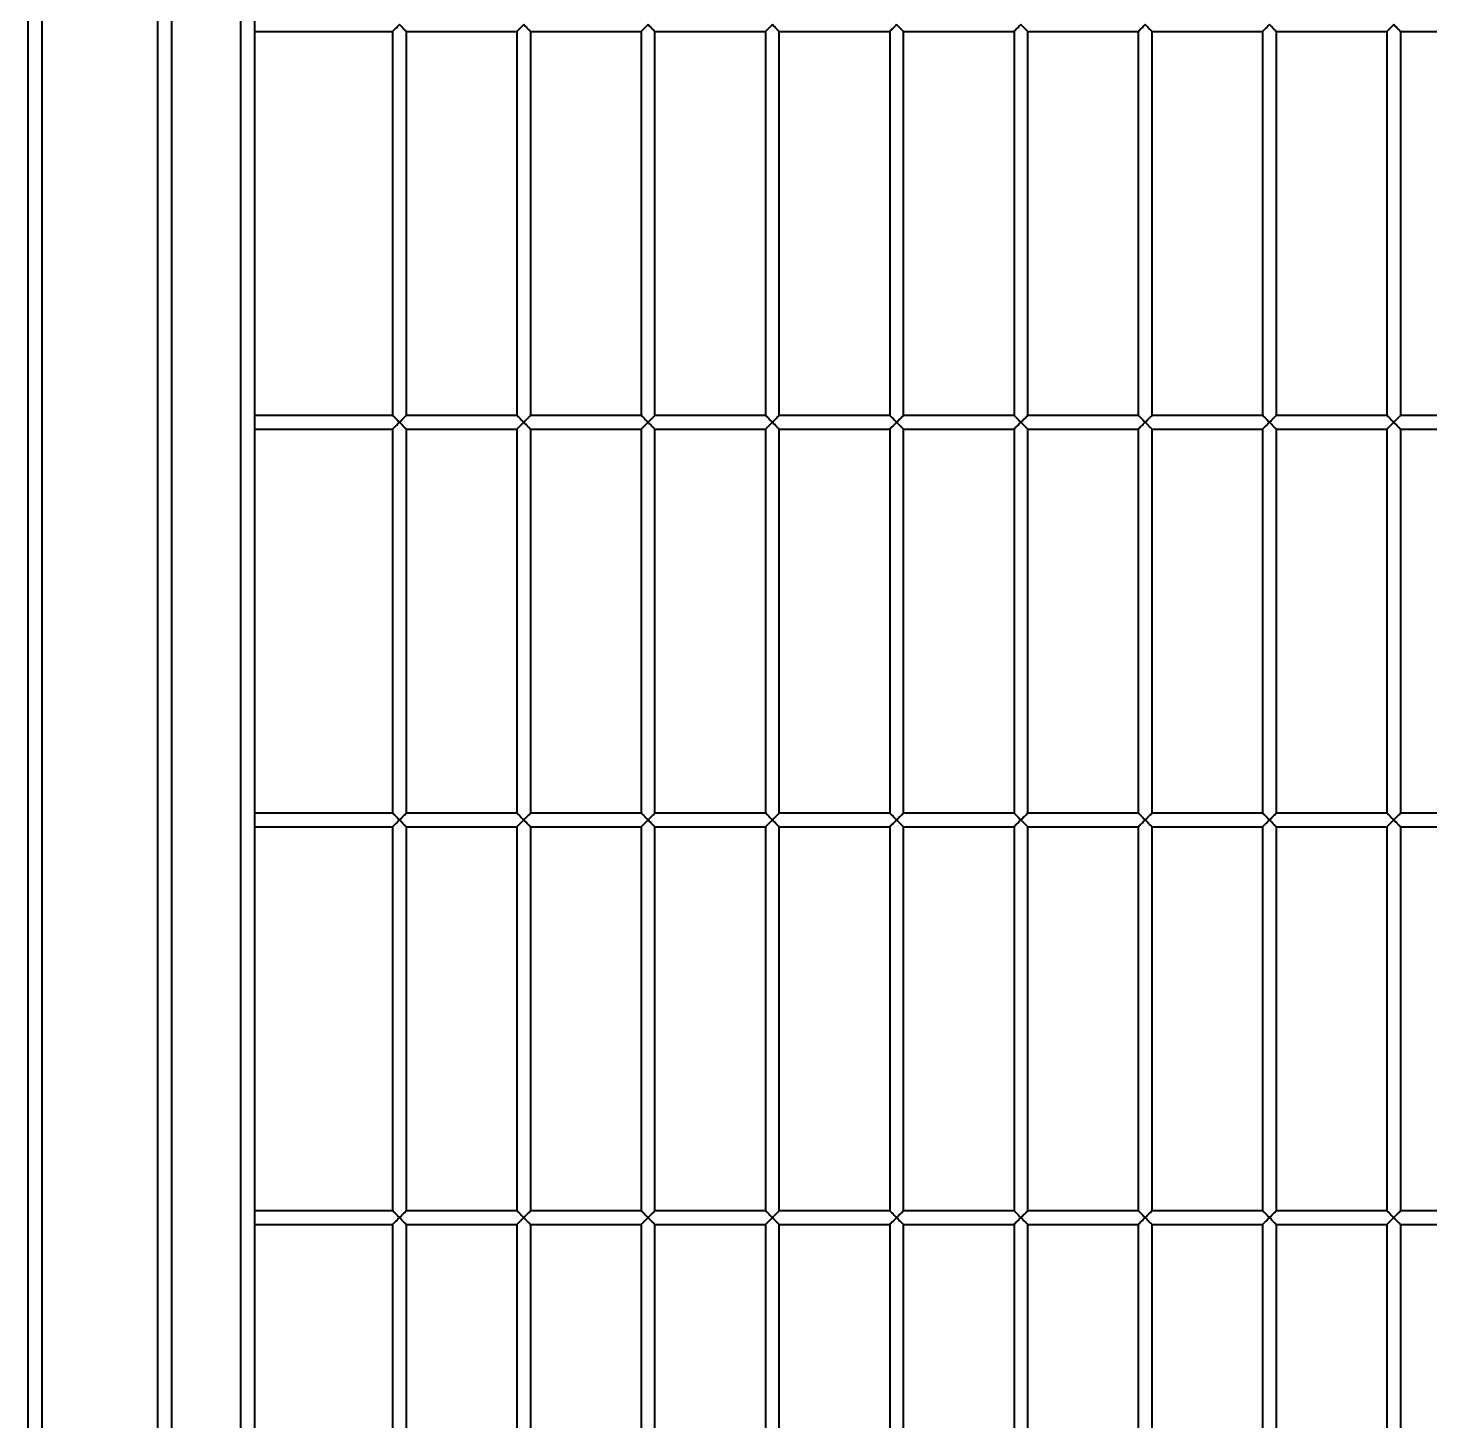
# Model space of a CAD drawing. Header units: millimetres. Extents: x 0 to 420, y 0 to 297.
# Drawn here: x 124.16 to 134.31, y 225.83 to 235.92 of the extents above; entities that cross this region are included whole.
import ezdxf

# ---------------------------------------------------------------- set-up
doc = ezdxf.new("R2010")
doc.units = ezdxf.units.MM

msp = doc.modelspace()

# ---------------------------------------------------------------- linework, layer by layer
at = {"color": 7, "linetype": 'Continuous', "lineweight": 40}
for p, q in [((124.1552, 215.8453), (124.1552, 255.8453)), ((124.2552, 255.8453), (124.2552, 215.8453)), ((125.0952, 217.8453), (125.0952, 253.8453)), ((125.1952, 253.7453), (125.1952, 217.9453)), ((125.6952, 218.4453), (125.6952, 253.2453)), ((125.7952, 253.1453), (125.7952, 218.5453)), ((125.7952, 235.8953), (126.7952, 235.8953)), ((126.7952, 235.8953), (126.7952, 233.1153)), ((126.8952, 233.1153), (126.8952, 235.8953)), ((126.8952, 235.8953), (127.6952, 235.8953)), ((127.6952, 235.8953), (127.6952, 233.1153)), ((127.7952, 233.1153), (127.7952, 235.8953)), ((127.7952, 235.8953), (128.5952, 235.8953)), ((128.5952, 235.8953), (128.5952, 233.1153)), ((128.6952, 233.1153), (128.6952, 235.8953)), ((128.6952, 235.8953), (129.4952, 235.8953)), ((129.4952, 235.8953), (129.4952, 233.1153)), ((129.5952, 233.1153), (129.5952, 235.8953)), ((129.5952, 235.8953), (130.3952, 235.8953)), ((130.3952, 235.8953), (130.3952, 233.1153)), ((130.4952, 233.1153), (130.4952, 235.8953)), ((130.4952, 235.8953), (131.2952, 235.8953)), ((131.2952, 235.8953), (131.2952, 233.1153)), ((131.3952, 233.1153), (131.3952, 235.8953)), ((131.3952, 235.8953), (132.1952, 235.8953)), ((132.1952, 235.8953), (132.1952, 233.1153)), ((132.2952, 233.1153), (132.2952, 235.8953)), ((132.2952, 235.8953), (133.0952, 235.8953)), ((133.0952, 235.8953), (133.0952, 233.1153)), ((133.1952, 233.1153), (133.1952, 235.8953)), ((133.1952, 235.8953), (133.9952, 235.8953)), ((133.9952, 235.8953), (133.9952, 233.1153)), ((134.0952, 233.1153), (134.0952, 235.8953)), ((134.0952, 235.8953), (134.8952, 235.8953)), ((126.7952, 233.1153), (125.7952, 233.1153)), ((127.6952, 233.1153), (126.8952, 233.1153)), ((128.5952, 233.1153), (127.7952, 233.1153)), ((129.4952, 233.1153), (128.6952, 233.1153)), ((130.3952, 233.1153), (129.5952, 233.1153)), ((131.2952, 233.1153), (130.4952, 233.1153)), ((132.1952, 233.1153), (131.3952, 233.1153)), ((133.0952, 233.1153), (132.2952, 233.1153)), ((133.9952, 233.1153), (133.1952, 233.1153)), ((134.8952, 233.1153), (134.0952, 233.1153)), ((125.7952, 233.0153), (126.7952, 233.0153)), ((126.7952, 233.0153), (126.7952, 230.2353)), ((126.8952, 230.2353), (126.8952, 233.0153)), ((126.8952, 233.0153), (127.6952, 233.0153)), ((127.6952, 233.0153), (127.6952, 230.2353)), ((127.7952, 230.2353), (127.7952, 233.0153)), ((127.7952, 233.0153), (128.5952, 233.0153)), ((128.5952, 233.0153), (128.5952, 230.2353)), ((128.6952, 230.2353), (128.6952, 233.0153)), ((128.6952, 233.0153), (129.4952, 233.0153)), ((129.4952, 233.0153), (129.4952, 230.2353)), ((129.5952, 230.2353), (129.5952, 233.0153)), ((129.5952, 233.0153), (130.3952, 233.0153)), ((130.3952, 233.0153), (130.3952, 230.2353)), ((130.4952, 230.2353), (130.4952, 233.0153)), ((130.4952, 233.0153), (131.2952, 233.0153)), ((131.2952, 233.0153), (131.2952, 230.2353)), ((131.3952, 230.2353), (131.3952, 233.0153)), ((131.3952, 233.0153), (132.1952, 233.0153)), ((132.1952, 233.0153), (132.1952, 230.2353)), ((132.2952, 230.2353), (132.2952, 233.0153)), ((132.2952, 233.0153), (133.0952, 233.0153)), ((133.0952, 233.0153), (133.0952, 230.2353)), ((133.1952, 230.2353), (133.1952, 233.0153)), ((133.1952, 233.0153), (133.9952, 233.0153)), ((133.9952, 233.0153), (133.9952, 230.2353)), ((134.0952, 230.2353), (134.0952, 233.0153)), ((134.0952, 233.0153), (134.8952, 233.0153)), ((126.7952, 230.2353), (125.7952, 230.2353)), ((127.6952, 230.2353), (126.8952, 230.2353)), ((128.5952, 230.2353), (127.7952, 230.2353)), ((129.4952, 230.2353), (128.6952, 230.2353)), ((130.3952, 230.2353), (129.5952, 230.2353)), ((131.2952, 230.2353), (130.4952, 230.2353)), ((132.1952, 230.2353), (131.3952, 230.2353)), ((133.0952, 230.2353), (132.2952, 230.2353)), ((133.9952, 230.2353), (133.1952, 230.2353)), ((134.8952, 230.2353), (134.0952, 230.2353)), ((125.7952, 230.1353), (126.7952, 230.1353)), ((126.7952, 230.1353), (126.7952, 227.3553)), ((126.8952, 227.3553), (126.8952, 230.1353)), ((126.8952, 230.1353), (127.6952, 230.1353)), ((127.6952, 230.1353), (127.6952, 227.3553)), ((127.7952, 227.3553), (127.7952, 230.1353)), ((127.7952, 230.1353), (128.5952, 230.1353)), ((128.5952, 230.1353), (128.5952, 227.3553)), ((128.6952, 227.3553), (128.6952, 230.1353)), ((128.6952, 230.1353), (129.4952, 230.1353)), ((129.4952, 230.1353), (129.4952, 227.3553)), ((129.5952, 227.3553), (129.5952, 230.1353)), ((129.5952, 230.1353), (130.3952, 230.1353)), ((130.3952, 230.1353), (130.3952, 227.3553)), ((130.4952, 227.3553), (130.4952, 230.1353)), ((130.4952, 230.1353), (131.2952, 230.1353)), ((131.2952, 230.1353), (131.2952, 227.3553)), ((131.3952, 227.3553), (131.3952, 230.1353)), ((131.3952, 230.1353), (132.1952, 230.1353)), ((132.1952, 230.1353), (132.1952, 227.3553)), ((132.2952, 227.3553), (132.2952, 230.1353)), ((132.2952, 230.1353), (133.0952, 230.1353)), ((133.0952, 230.1353), (133.0952, 227.3553)), ((133.1952, 227.3553), (133.1952, 230.1353)), ((133.1952, 230.1353), (133.9952, 230.1353)), ((133.9952, 230.1353), (133.9952, 227.3553)), ((134.0952, 227.3553), (134.0952, 230.1353)), ((134.0952, 230.1353), (134.8952, 230.1353)), ((126.7952, 227.3553), (125.7952, 227.3553)), ((127.6952, 227.3553), (126.8952, 227.3553)), ((128.5952, 227.3553), (127.7952, 227.3553)), ((129.4952, 227.3553), (128.6952, 227.3553)), ((130.3952, 227.3553), (129.5952, 227.3553)), ((131.2952, 227.3553), (130.4952, 227.3553)), ((132.1952, 227.3553), (131.3952, 227.3553)), ((133.0952, 227.3553), (132.2952, 227.3553)), ((133.9952, 227.3553), (133.1952, 227.3553)), ((134.8952, 227.3553), (134.0952, 227.3553)), ((125.7952, 227.2553), (126.7952, 227.2553)), ((126.7952, 227.2553), (126.7952, 224.4753)), ((126.8952, 224.4753), (126.8952, 227.2553)), ((126.8952, 227.2553), (127.6952, 227.2553)), ((127.6952, 227.2553), (127.6952, 224.4753)), ((127.7952, 224.4753), (127.7952, 227.2553)), ((127.7952, 227.2553), (128.5952, 227.2553)), ((128.5952, 227.2553), (128.5952, 224.4753)), ((128.6952, 224.4753), (128.6952, 227.2553)), ((128.6952, 227.2553), (129.4952, 227.2553)), ((129.4952, 227.2553), (129.4952, 224.4753)), ((129.5952, 224.4753), (129.5952, 227.2553)), ((129.5952, 227.2553), (130.3952, 227.2553)), ((130.3952, 227.2553), (130.3952, 224.4753)), ((130.4952, 224.4753), (130.4952, 227.2553)), ((130.4952, 227.2553), (131.2952, 227.2553)), ((131.2952, 227.2553), (131.2952, 224.4753)), ((131.3952, 224.4753), (131.3952, 227.2553)), ((131.3952, 227.2553), (132.1952, 227.2553)), ((132.1952, 227.2553), (132.1952, 224.4753)), ((132.2952, 224.4753), (132.2952, 227.2553)), ((132.2952, 227.2553), (133.0952, 227.2553)), ((133.0952, 227.2553), (133.0952, 224.4753)), ((133.1952, 224.4753), (133.1952, 227.2553)), ((133.1952, 227.2553), (133.9952, 227.2553)), ((133.9952, 227.2553), (133.9952, 224.4753)), ((134.0952, 224.4753), (134.0952, 227.2553)), ((134.0952, 227.2553), (134.8952, 227.2553))]:
    msp.add_line(p, q, dxfattribs=at)
at = {"color": 7, "linetype": 'Continuous', "lineweight": 40, "flags": 128}
for points in [[(126.8452, 235.9453), (126.836, 235.9361), (126.8272, 235.9273), (126.8189, 235.919), (126.8115, 235.9117), (126.8053, 235.9054), (126.8005, 235.9006), (126.7971, 235.8972), (126.7954, 235.8955), (126.7952, 235.8953)], [(126.8952, 235.8953), (126.8945, 235.8961), (126.8922, 235.8984), (126.8885, 235.902), (126.8835, 235.907), (126.8774, 235.9132), (126.8702, 235.9203), (126.8623, 235.9282), (126.8539, 235.9367), (126.8452, 235.9453)], [(127.7452, 235.9453), (127.736, 235.9361), (127.7272, 235.9273), (127.7189, 235.919), (127.7115, 235.9117), (127.7053, 235.9054), (127.7005, 235.9006), (127.6971, 235.8972), (127.6954, 235.8955), (127.6952, 235.8953)], [(127.7952, 235.8953), (127.7945, 235.8961), (127.7922, 235.8984), (127.7885, 235.902), (127.7835, 235.907), (127.7774, 235.9132), (127.7702, 235.9203), (127.7623, 235.9282), (127.7539, 235.9367), (127.7452, 235.9453)], [(128.6452, 235.9453), (128.636, 235.9361), (128.6272, 235.9273), (128.6189, 235.919), (128.6115, 235.9117), (128.6053, 235.9054), (128.6005, 235.9006), (128.5971, 235.8972), (128.5954, 235.8955), (128.5952, 235.8953)], [(128.6952, 235.8953), (128.6945, 235.8961), (128.6922, 235.8984), (128.6885, 235.902), (128.6835, 235.907), (128.6774, 235.9132), (128.6702, 235.9203), (128.6623, 235.9282), (128.6539, 235.9367), (128.6452, 235.9453)], [(129.5452, 235.9453), (129.536, 235.9361), (129.5272, 235.9273), (129.5189, 235.919), (129.5115, 235.9117), (129.5053, 235.9054), (129.5005, 235.9006), (129.4971, 235.8972), (129.4954, 235.8955), (129.4952, 235.8953)], [(129.5952, 235.8953), (129.5945, 235.8961), (129.5922, 235.8984), (129.5885, 235.902), (129.5835, 235.907), (129.5774, 235.9132), (129.5702, 235.9203), (129.5623, 235.9282), (129.5539, 235.9367), (129.5452, 235.9453)], [(130.4452, 235.9453), (130.436, 235.9361), (130.4272, 235.9273), (130.4189, 235.919), (130.4115, 235.9117), (130.4053, 235.9054), (130.4005, 235.9006), (130.3971, 235.8972), (130.3954, 235.8955), (130.3952, 235.8953)], [(130.4952, 235.8953), (130.4945, 235.8961), (130.4922, 235.8984), (130.4885, 235.902), (130.4835, 235.907), (130.4774, 235.9132), (130.4702, 235.9203), (130.4623, 235.9282), (130.4539, 235.9367), (130.4452, 235.9453)], [(131.3452, 235.9453), (131.336, 235.9361), (131.3272, 235.9273), (131.3189, 235.919), (131.3115, 235.9117), (131.3053, 235.9054), (131.3005, 235.9006), (131.2971, 235.8972), (131.2954, 235.8955), (131.2952, 235.8953)], [(131.3952, 235.8953), (131.3945, 235.8961), (131.3922, 235.8984), (131.3885, 235.902), (131.3835, 235.907), (131.3774, 235.9132), (131.3702, 235.9203), (131.3623, 235.9282), (131.3539, 235.9367), (131.3452, 235.9453)], [(132.2452, 235.9453), (132.236, 235.9361), (132.2272, 235.9273), (132.2189, 235.919), (132.2115, 235.9117), (132.2053, 235.9054), (132.2005, 235.9006), (132.1971, 235.8972), (132.1954, 235.8955), (132.1952, 235.8953)], [(132.2952, 235.8953), (132.2945, 235.8961), (132.2922, 235.8984), (132.2885, 235.902), (132.2835, 235.907), (132.2774, 235.9132), (132.2702, 235.9203), (132.2623, 235.9282), (132.2539, 235.9367), (132.2452, 235.9453)], [(133.1452, 235.9453), (133.136, 235.9361), (133.1272, 235.9273), (133.1189, 235.919), (133.1115, 235.9117), (133.1053, 235.9054), (133.1005, 235.9006), (133.0971, 235.8972), (133.0954, 235.8955), (133.0952, 235.8953)], [(133.1952, 235.8953), (133.1945, 235.8961), (133.1922, 235.8984), (133.1885, 235.902), (133.1835, 235.907), (133.1774, 235.9132), (133.1702, 235.9203), (133.1623, 235.9282), (133.1539, 235.9367), (133.1452, 235.9453)], [(134.0452, 235.9453), (134.036, 235.9361), (134.0272, 235.9273), (134.0189, 235.919), (134.0115, 235.9117), (134.0053, 235.9054), (134.0005, 235.9006), (133.9971, 235.8972), (133.9954, 235.8955), (133.9952, 235.8953)], [(134.0952, 235.8953), (134.0945, 235.8961), (134.0922, 235.8984), (134.0885, 235.902), (134.0835, 235.907), (134.0774, 235.9132), (134.0702, 235.9203), (134.0623, 235.9282), (134.0539, 235.9367), (134.0452, 235.9453)], [(126.7952, 233.1153), (126.7954, 233.1151), (126.7971, 233.1134), (126.8005, 233.1101), (126.8053, 233.1052), (126.8115, 233.099), (126.8189, 233.0917), (126.8272, 233.0834), (126.836, 233.0745), (126.8452, 233.0653)], [(126.8452, 233.0653), (126.8539, 233.074), (126.8623, 233.0824), (126.8702, 233.0903), (126.8774, 233.0975), (126.8835, 233.1036), (126.8885, 233.1086), (126.8922, 233.1123), (126.8945, 233.1146), (126.8952, 233.1153)], [(127.6952, 233.1153), (127.6954, 233.1151), (127.6971, 233.1134), (127.7005, 233.1101), (127.7053, 233.1052), (127.7115, 233.099), (127.7189, 233.0917), (127.7272, 233.0834), (127.736, 233.0745), (127.7452, 233.0653)], [(127.7452, 233.0653), (127.7539, 233.074), (127.7623, 233.0824), (127.7702, 233.0903), (127.7774, 233.0975), (127.7835, 233.1036), (127.7885, 233.1086), (127.7922, 233.1123), (127.7945, 233.1146), (127.7952, 233.1153)], [(128.5952, 233.1153), (128.5954, 233.1151), (128.5971, 233.1134), (128.6005, 233.1101), (128.6053, 233.1052), (128.6115, 233.099), (128.6189, 233.0917), (128.6272, 233.0834), (128.636, 233.0745), (128.6452, 233.0653)], [(128.6452, 233.0653), (128.6539, 233.074), (128.6623, 233.0824), (128.6702, 233.0903), (128.6774, 233.0975), (128.6835, 233.1036), (128.6885, 233.1086), (128.6922, 233.1123), (128.6945, 233.1146), (128.6952, 233.1153)], [(129.4952, 233.1153), (129.4954, 233.1151), (129.4971, 233.1134), (129.5005, 233.1101), (129.5053, 233.1052), (129.5115, 233.099), (129.5189, 233.0917), (129.5272, 233.0834), (129.536, 233.0745), (129.5452, 233.0653)], [(129.5452, 233.0653), (129.5539, 233.074), (129.5623, 233.0824), (129.5702, 233.0903), (129.5774, 233.0975), (129.5835, 233.1036), (129.5885, 233.1086), (129.5922, 233.1123), (129.5945, 233.1146), (129.5952, 233.1153)], [(130.3952, 233.1153), (130.3954, 233.1151), (130.3971, 233.1134), (130.4005, 233.1101), (130.4053, 233.1052), (130.4115, 233.099), (130.4189, 233.0917), (130.4272, 233.0834), (130.436, 233.0745), (130.4452, 233.0653)], [(130.4452, 233.0653), (130.4539, 233.074), (130.4623, 233.0824), (130.4702, 233.0903), (130.4774, 233.0975), (130.4835, 233.1036), (130.4885, 233.1086), (130.4922, 233.1123), (130.4945, 233.1146), (130.4952, 233.1153)], [(131.2952, 233.1153), (131.2954, 233.1151), (131.2971, 233.1134), (131.3005, 233.1101), (131.3053, 233.1052), (131.3115, 233.099), (131.3189, 233.0917), (131.3272, 233.0834), (131.336, 233.0745), (131.3452, 233.0653)], [(131.3452, 233.0653), (131.3539, 233.074), (131.3623, 233.0824), (131.3702, 233.0903), (131.3774, 233.0975), (131.3835, 233.1036), (131.3885, 233.1086), (131.3922, 233.1123), (131.3945, 233.1146), (131.3952, 233.1153)], [(132.1952, 233.1153), (132.1954, 233.1151), (132.1971, 233.1134), (132.2005, 233.1101), (132.2053, 233.1052), (132.2115, 233.099), (132.2189, 233.0917), (132.2272, 233.0834), (132.236, 233.0745), (132.2452, 233.0653)], [(132.2452, 233.0653), (132.2539, 233.074), (132.2623, 233.0824), (132.2702, 233.0903), (132.2774, 233.0975), (132.2835, 233.1036), (132.2885, 233.1086), (132.2922, 233.1123), (132.2945, 233.1146), (132.2952, 233.1153)], [(133.0952, 233.1153), (133.0954, 233.1151), (133.0971, 233.1134), (133.1005, 233.1101), (133.1053, 233.1052), (133.1115, 233.099), (133.1189, 233.0917), (133.1272, 233.0834), (133.136, 233.0745), (133.1452, 233.0653)], [(133.1452, 233.0653), (133.1539, 233.074), (133.1623, 233.0824), (133.1702, 233.0903), (133.1774, 233.0975), (133.1835, 233.1036), (133.1885, 233.1086), (133.1922, 233.1123), (133.1945, 233.1146), (133.1952, 233.1153)], [(133.9952, 233.1153), (133.9954, 233.1151), (133.9971, 233.1134), (134.0005, 233.1101), (134.0053, 233.1052), (134.0115, 233.099), (134.0189, 233.0917), (134.0272, 233.0834), (134.036, 233.0745), (134.0452, 233.0653)], [(134.0452, 233.0653), (134.0539, 233.074), (134.0623, 233.0824), (134.0702, 233.0903), (134.0774, 233.0975), (134.0835, 233.1036), (134.0885, 233.1086), (134.0922, 233.1123), (134.0945, 233.1146), (134.0952, 233.1153)], [(126.8452, 233.0653), (126.836, 233.0561), (126.8272, 233.0473), (126.8189, 233.039), (126.8115, 233.0317), (126.8053, 233.0254), (126.8005, 233.0206), (126.7971, 233.0172), (126.7954, 233.0155), (126.7952, 233.0153)], [(126.8952, 233.0153), (126.8945, 233.0161), (126.8922, 233.0184), (126.8885, 233.022), (126.8835, 233.027), (126.8774, 233.0332), (126.8702, 233.0403), (126.8623, 233.0482), (126.8539, 233.0567), (126.8452, 233.0653)], [(127.7452, 233.0653), (127.736, 233.0561), (127.7272, 233.0473), (127.7189, 233.039), (127.7115, 233.0317), (127.7053, 233.0254), (127.7005, 233.0206), (127.6971, 233.0172), (127.6954, 233.0155), (127.6952, 233.0153)], [(127.7952, 233.0153), (127.7945, 233.0161), (127.7922, 233.0184), (127.7885, 233.022), (127.7835, 233.027), (127.7774, 233.0332), (127.7702, 233.0403), (127.7623, 233.0482), (127.7539, 233.0567), (127.7452, 233.0653)], [(128.6452, 233.0653), (128.636, 233.0561), (128.6272, 233.0473), (128.6189, 233.039), (128.6115, 233.0317), (128.6053, 233.0254), (128.6005, 233.0206), (128.5971, 233.0172), (128.5954, 233.0155), (128.5952, 233.0153)], [(128.6952, 233.0153), (128.6945, 233.0161), (128.6922, 233.0184), (128.6885, 233.022), (128.6835, 233.027), (128.6774, 233.0332), (128.6702, 233.0403), (128.6623, 233.0482), (128.6539, 233.0567), (128.6452, 233.0653)], [(129.5452, 233.0653), (129.536, 233.0561), (129.5272, 233.0473), (129.5189, 233.039), (129.5115, 233.0317), (129.5053, 233.0254), (129.5005, 233.0206), (129.4971, 233.0172), (129.4954, 233.0155), (129.4952, 233.0153)], [(129.5952, 233.0153), (129.5945, 233.0161), (129.5922, 233.0184), (129.5885, 233.022), (129.5835, 233.027), (129.5774, 233.0332), (129.5702, 233.0403), (129.5623, 233.0482), (129.5539, 233.0567), (129.5452, 233.0653)], [(130.4452, 233.0653), (130.436, 233.0561), (130.4272, 233.0473), (130.4189, 233.039), (130.4115, 233.0317), (130.4053, 233.0254), (130.4005, 233.0206), (130.3971, 233.0172), (130.3954, 233.0155), (130.3952, 233.0153)], [(130.4952, 233.0153), (130.4945, 233.0161), (130.4922, 233.0184), (130.4885, 233.022), (130.4835, 233.027), (130.4774, 233.0332), (130.4702, 233.0403), (130.4623, 233.0482), (130.4539, 233.0567), (130.4452, 233.0653)], [(131.3452, 233.0653), (131.336, 233.0561), (131.3272, 233.0473), (131.3189, 233.039), (131.3115, 233.0317), (131.3053, 233.0254), (131.3005, 233.0206), (131.2971, 233.0172), (131.2954, 233.0155), (131.2952, 233.0153)], [(131.3952, 233.0153), (131.3945, 233.0161), (131.3922, 233.0184), (131.3885, 233.022), (131.3835, 233.027), (131.3774, 233.0332), (131.3702, 233.0403), (131.3623, 233.0482), (131.3539, 233.0567), (131.3452, 233.0653)], [(132.2452, 233.0653), (132.236, 233.0561), (132.2272, 233.0473), (132.2189, 233.039), (132.2115, 233.0317), (132.2053, 233.0254), (132.2005, 233.0206), (132.1971, 233.0172), (132.1954, 233.0155), (132.1952, 233.0153)], [(132.2952, 233.0153), (132.2945, 233.0161), (132.2922, 233.0184), (132.2885, 233.022), (132.2835, 233.027), (132.2774, 233.0332), (132.2702, 233.0403), (132.2623, 233.0482), (132.2539, 233.0567), (132.2452, 233.0653)], [(133.1452, 233.0653), (133.136, 233.0561), (133.1272, 233.0473), (133.1189, 233.039), (133.1115, 233.0317), (133.1053, 233.0254), (133.1005, 233.0206), (133.0971, 233.0172), (133.0954, 233.0155), (133.0952, 233.0153)], [(133.1952, 233.0153), (133.1945, 233.0161), (133.1922, 233.0184), (133.1885, 233.022), (133.1835, 233.027), (133.1774, 233.0332), (133.1702, 233.0403), (133.1623, 233.0482), (133.1539, 233.0567), (133.1452, 233.0653)], [(134.0452, 233.0653), (134.036, 233.0561), (134.0272, 233.0473), (134.0189, 233.039), (134.0115, 233.0317), (134.0053, 233.0254), (134.0005, 233.0206), (133.9971, 233.0172), (133.9954, 233.0155), (133.9952, 233.0153)], [(134.0952, 233.0153), (134.0945, 233.0161), (134.0922, 233.0184), (134.0885, 233.022), (134.0835, 233.027), (134.0774, 233.0332), (134.0702, 233.0403), (134.0623, 233.0482), (134.0539, 233.0567), (134.0452, 233.0653)], [(126.7952, 230.2353), (126.7954, 230.2351), (126.7971, 230.2334), (126.8005, 230.2301), (126.8053, 230.2252), (126.8115, 230.219), (126.8189, 230.2117), (126.8272, 230.2034), (126.836, 230.1945), (126.8452, 230.1853)], [(126.8452, 230.1853), (126.836, 230.1761), (126.8272, 230.1673), (126.8189, 230.159), (126.8115, 230.1517), (126.8053, 230.1454), (126.8005, 230.1406), (126.7971, 230.1372), (126.7954, 230.1355), (126.7952, 230.1353)], [(126.8452, 230.1853), (126.8539, 230.194), (126.8623, 230.2024), (126.8702, 230.2103), (126.8774, 230.2175), (126.8835, 230.2236), (126.8885, 230.2286), (126.8922, 230.2323), (126.8945, 230.2346), (126.8952, 230.2353)], [(126.8952, 230.1353), (126.8945, 230.1361), (126.8922, 230.1384), (126.8885, 230.142), (126.8835, 230.147), (126.8774, 230.1532), (126.8702, 230.1603), (126.8623, 230.1682), (126.8539, 230.1767), (126.8452, 230.1853)], [(127.6952, 230.2353), (127.6954, 230.2351), (127.6971, 230.2334), (127.7005, 230.2301), (127.7053, 230.2252), (127.7115, 230.219), (127.7189, 230.2117), (127.7272, 230.2034), (127.736, 230.1945), (127.7452, 230.1853)], [(127.7452, 230.1853), (127.736, 230.1761), (127.7272, 230.1673), (127.7189, 230.159), (127.7115, 230.1517), (127.7053, 230.1454), (127.7005, 230.1406), (127.6971, 230.1372), (127.6954, 230.1355), (127.6952, 230.1353)], [(127.7452, 230.1853), (127.7539, 230.194), (127.7623, 230.2024), (127.7702, 230.2103), (127.7774, 230.2175), (127.7835, 230.2236), (127.7885, 230.2286), (127.7922, 230.2323), (127.7945, 230.2346), (127.7952, 230.2353)], [(127.7952, 230.1353), (127.7945, 230.1361), (127.7922, 230.1384), (127.7885, 230.142), (127.7835, 230.147), (127.7774, 230.1532), (127.7702, 230.1603), (127.7623, 230.1682), (127.7539, 230.1767), (127.7452, 230.1853)], [(128.5952, 230.2353), (128.5954, 230.2351), (128.5971, 230.2334), (128.6005, 230.2301), (128.6053, 230.2252), (128.6115, 230.219), (128.6189, 230.2117), (128.6272, 230.2034), (128.636, 230.1945), (128.6452, 230.1853)], [(128.6452, 230.1853), (128.636, 230.1761), (128.6272, 230.1673), (128.6189, 230.159), (128.6115, 230.1517), (128.6053, 230.1454), (128.6005, 230.1406), (128.5971, 230.1372), (128.5954, 230.1355), (128.5952, 230.1353)], [(128.6452, 230.1853), (128.6539, 230.194), (128.6623, 230.2024), (128.6702, 230.2103), (128.6774, 230.2175), (128.6835, 230.2236), (128.6885, 230.2286), (128.6922, 230.2323), (128.6945, 230.2346), (128.6952, 230.2353)], [(128.6952, 230.1353), (128.6945, 230.1361), (128.6922, 230.1384), (128.6885, 230.142), (128.6835, 230.147), (128.6774, 230.1532), (128.6702, 230.1603), (128.6623, 230.1682), (128.6539, 230.1767), (128.6452, 230.1853)], [(129.4952, 230.2353), (129.4954, 230.2351), (129.4971, 230.2334), (129.5005, 230.2301), (129.5053, 230.2252), (129.5115, 230.219), (129.5189, 230.2117), (129.5272, 230.2034), (129.536, 230.1945), (129.5452, 230.1853)], [(129.5452, 230.1853), (129.536, 230.1761), (129.5272, 230.1673), (129.5189, 230.159), (129.5115, 230.1517), (129.5053, 230.1454), (129.5005, 230.1406), (129.4971, 230.1372), (129.4954, 230.1355), (129.4952, 230.1353)], [(129.5452, 230.1853), (129.5539, 230.194), (129.5623, 230.2024), (129.5702, 230.2103), (129.5774, 230.2175), (129.5835, 230.2236), (129.5885, 230.2286), (129.5922, 230.2323), (129.5945, 230.2346), (129.5952, 230.2353)], [(129.5952, 230.1353), (129.5945, 230.1361), (129.5922, 230.1384), (129.5885, 230.142), (129.5835, 230.147), (129.5774, 230.1532), (129.5702, 230.1603), (129.5623, 230.1682), (129.5539, 230.1767), (129.5452, 230.1853)], [(130.3952, 230.2353), (130.3954, 230.2351), (130.3971, 230.2334), (130.4005, 230.2301), (130.4053, 230.2252), (130.4115, 230.219), (130.4189, 230.2117), (130.4272, 230.2034), (130.436, 230.1945), (130.4452, 230.1853)], [(130.4452, 230.1853), (130.436, 230.1761), (130.4272, 230.1673), (130.4189, 230.159), (130.4115, 230.1517), (130.4053, 230.1454), (130.4005, 230.1406), (130.3971, 230.1372), (130.3954, 230.1355), (130.3952, 230.1353)], [(130.4452, 230.1853), (130.4539, 230.194), (130.4623, 230.2024), (130.4702, 230.2103), (130.4774, 230.2175), (130.4835, 230.2236), (130.4885, 230.2286), (130.4922, 230.2323), (130.4945, 230.2346), (130.4952, 230.2353)], [(130.4952, 230.1353), (130.4945, 230.1361), (130.4922, 230.1384), (130.4885, 230.142), (130.4835, 230.147), (130.4774, 230.1532), (130.4702, 230.1603), (130.4623, 230.1682), (130.4539, 230.1767), (130.4452, 230.1853)], [(131.2952, 230.2353), (131.2954, 230.2351), (131.2971, 230.2334), (131.3005, 230.2301), (131.3053, 230.2252), (131.3115, 230.219), (131.3189, 230.2117), (131.3272, 230.2034), (131.336, 230.1945), (131.3452, 230.1853)], [(131.3452, 230.1853), (131.336, 230.1761), (131.3272, 230.1673), (131.3189, 230.159), (131.3115, 230.1517), (131.3053, 230.1454), (131.3005, 230.1406), (131.2971, 230.1372), (131.2954, 230.1355), (131.2952, 230.1353)], [(131.3452, 230.1853), (131.3539, 230.194), (131.3623, 230.2024), (131.3702, 230.2103), (131.3774, 230.2175), (131.3835, 230.2236), (131.3885, 230.2286), (131.3922, 230.2323), (131.3945, 230.2346), (131.3952, 230.2353)], [(131.3952, 230.1353), (131.3945, 230.1361), (131.3922, 230.1384), (131.3885, 230.142), (131.3835, 230.147), (131.3774, 230.1532), (131.3702, 230.1603), (131.3623, 230.1682), (131.3539, 230.1767), (131.3452, 230.1853)], [(132.1952, 230.2353), (132.1954, 230.2351), (132.1971, 230.2334), (132.2005, 230.2301), (132.2053, 230.2252), (132.2115, 230.219), (132.2189, 230.2117), (132.2272, 230.2034), (132.236, 230.1945), (132.2452, 230.1853)], [(132.2452, 230.1853), (132.236, 230.1761), (132.2272, 230.1673), (132.2189, 230.159), (132.2115, 230.1517), (132.2053, 230.1454), (132.2005, 230.1406), (132.1971, 230.1372), (132.1954, 230.1355), (132.1952, 230.1353)], [(132.2452, 230.1853), (132.2539, 230.194), (132.2623, 230.2024), (132.2702, 230.2103), (132.2774, 230.2175), (132.2835, 230.2236), (132.2885, 230.2286), (132.2922, 230.2323), (132.2945, 230.2346), (132.2952, 230.2353)], [(132.2952, 230.1353), (132.2945, 230.1361), (132.2922, 230.1384), (132.2885, 230.142), (132.2835, 230.147), (132.2774, 230.1532), (132.2702, 230.1603), (132.2623, 230.1682), (132.2539, 230.1767), (132.2452, 230.1853)], [(133.0952, 230.2353), (133.0954, 230.2351), (133.0971, 230.2334), (133.1005, 230.2301), (133.1053, 230.2252), (133.1115, 230.219), (133.1189, 230.2117), (133.1272, 230.2034), (133.136, 230.1945), (133.1452, 230.1853)], [(133.1452, 230.1853), (133.136, 230.1761), (133.1272, 230.1673), (133.1189, 230.159), (133.1115, 230.1517), (133.1053, 230.1454), (133.1005, 230.1406), (133.0971, 230.1372), (133.0954, 230.1355), (133.0952, 230.1353)], [(133.1452, 230.1853), (133.1539, 230.194), (133.1623, 230.2024), (133.1702, 230.2103), (133.1774, 230.2175), (133.1835, 230.2236), (133.1885, 230.2286), (133.1922, 230.2323), (133.1945, 230.2346), (133.1952, 230.2353)], [(133.1952, 230.1353), (133.1945, 230.1361), (133.1922, 230.1384), (133.1885, 230.142), (133.1835, 230.147), (133.1774, 230.1532), (133.1702, 230.1603), (133.1623, 230.1682), (133.1539, 230.1767), (133.1452, 230.1853)], [(133.9952, 230.2353), (133.9954, 230.2351), (133.9971, 230.2334), (134.0005, 230.2301), (134.0053, 230.2252), (134.0115, 230.219), (134.0189, 230.2117), (134.0272, 230.2034), (134.036, 230.1945), (134.0452, 230.1853)], [(134.0452, 230.1853), (134.036, 230.1761), (134.0272, 230.1673), (134.0189, 230.159), (134.0115, 230.1517), (134.0053, 230.1454), (134.0005, 230.1406), (133.9971, 230.1372), (133.9954, 230.1355), (133.9952, 230.1353)], [(134.0452, 230.1853), (134.0539, 230.194), (134.0623, 230.2024), (134.0702, 230.2103), (134.0774, 230.2175), (134.0835, 230.2236), (134.0885, 230.2286), (134.0922, 230.2323), (134.0945, 230.2346), (134.0952, 230.2353)], [(134.0952, 230.1353), (134.0945, 230.1361), (134.0922, 230.1384), (134.0885, 230.142), (134.0835, 230.147), (134.0774, 230.1532), (134.0702, 230.1603), (134.0623, 230.1682), (134.0539, 230.1767), (134.0452, 230.1853)], [(126.7952, 227.3553), (126.7954, 227.3551), (126.7971, 227.3534), (126.8005, 227.3501), (126.8053, 227.3452), (126.8115, 227.339), (126.8189, 227.3317), (126.8272, 227.3234), (126.836, 227.3145), (126.8452, 227.3053)], [(126.8452, 227.3053), (126.836, 227.2961), (126.8272, 227.2873), (126.8189, 227.279), (126.8115, 227.2717), (126.8053, 227.2654), (126.8005, 227.2606), (126.7971, 227.2572), (126.7954, 227.2555), (126.7952, 227.2553)], [(126.8452, 227.3053), (126.8539, 227.314), (126.8623, 227.3224), (126.8702, 227.3303), (126.8774, 227.3375), (126.8835, 227.3436), (126.8885, 227.3486), (126.8922, 227.3523), (126.8945, 227.3546), (126.8952, 227.3553)], [(126.8952, 227.2553), (126.8945, 227.2561), (126.8922, 227.2584), (126.8885, 227.262), (126.8835, 227.267), (126.8774, 227.2732), (126.8702, 227.2803), (126.8623, 227.2882), (126.8539, 227.2967), (126.8452, 227.3053)], [(127.6952, 227.3553), (127.6954, 227.3551), (127.6971, 227.3534), (127.7005, 227.3501), (127.7053, 227.3452), (127.7115, 227.339), (127.7189, 227.3317), (127.7272, 227.3234), (127.736, 227.3145), (127.7452, 227.3053)], [(127.7452, 227.3053), (127.736, 227.2961), (127.7272, 227.2873), (127.7189, 227.279), (127.7115, 227.2717), (127.7053, 227.2654), (127.7005, 227.2606), (127.6971, 227.2572), (127.6954, 227.2555), (127.6952, 227.2553)], [(127.7452, 227.3053), (127.7539, 227.314), (127.7623, 227.3224), (127.7702, 227.3303), (127.7774, 227.3375), (127.7835, 227.3436), (127.7885, 227.3486), (127.7922, 227.3523), (127.7945, 227.3546), (127.7952, 227.3553)], [(127.7952, 227.2553), (127.7945, 227.2561), (127.7922, 227.2584), (127.7885, 227.262), (127.7835, 227.267), (127.7774, 227.2732), (127.7702, 227.2803), (127.7623, 227.2882), (127.7539, 227.2967), (127.7452, 227.3053)], [(128.5952, 227.3553), (128.5954, 227.3551), (128.5971, 227.3534), (128.6005, 227.3501), (128.6053, 227.3452), (128.6115, 227.339), (128.6189, 227.3317), (128.6272, 227.3234), (128.636, 227.3145), (128.6452, 227.3053)], [(128.6452, 227.3053), (128.636, 227.2961), (128.6272, 227.2873), (128.6189, 227.279), (128.6115, 227.2717), (128.6053, 227.2654), (128.6005, 227.2606), (128.5971, 227.2572), (128.5954, 227.2555), (128.5952, 227.2553)], [(128.6452, 227.3053), (128.6539, 227.314), (128.6623, 227.3224), (128.6702, 227.3303), (128.6774, 227.3375), (128.6835, 227.3436), (128.6885, 227.3486), (128.6922, 227.3523), (128.6945, 227.3546), (128.6952, 227.3553)], [(128.6952, 227.2553), (128.6945, 227.2561), (128.6922, 227.2584), (128.6885, 227.262), (128.6835, 227.267), (128.6774, 227.2732), (128.6702, 227.2803), (128.6623, 227.2882), (128.6539, 227.2967), (128.6452, 227.3053)], [(129.4952, 227.3553), (129.4954, 227.3551), (129.4971, 227.3534), (129.5005, 227.3501), (129.5053, 227.3452), (129.5115, 227.339), (129.5189, 227.3317), (129.5272, 227.3234), (129.536, 227.3145), (129.5452, 227.3053)], [(129.5452, 227.3053), (129.536, 227.2961), (129.5272, 227.2873), (129.5189, 227.279), (129.5115, 227.2717), (129.5053, 227.2654), (129.5005, 227.2606), (129.4971, 227.2572), (129.4954, 227.2555), (129.4952, 227.2553)], [(129.5452, 227.3053), (129.5539, 227.314), (129.5623, 227.3224), (129.5702, 227.3303), (129.5774, 227.3375), (129.5835, 227.3436), (129.5885, 227.3486), (129.5922, 227.3523), (129.5945, 227.3546), (129.5952, 227.3553)], [(129.5952, 227.2553), (129.5945, 227.2561), (129.5922, 227.2584), (129.5885, 227.262), (129.5835, 227.267), (129.5774, 227.2732), (129.5702, 227.2803), (129.5623, 227.2882), (129.5539, 227.2967), (129.5452, 227.3053)], [(130.3952, 227.3553), (130.3954, 227.3551), (130.3971, 227.3534), (130.4005, 227.3501), (130.4053, 227.3452), (130.4115, 227.339), (130.4189, 227.3317), (130.4272, 227.3234), (130.436, 227.3145), (130.4452, 227.3053)], [(130.4452, 227.3053), (130.436, 227.2961), (130.4272, 227.2873), (130.4189, 227.279), (130.4115, 227.2717), (130.4053, 227.2654), (130.4005, 227.2606), (130.3971, 227.2572), (130.3954, 227.2555), (130.3952, 227.2553)], [(130.4452, 227.3053), (130.4539, 227.314), (130.4623, 227.3224), (130.4702, 227.3303), (130.4774, 227.3375), (130.4835, 227.3436), (130.4885, 227.3486), (130.4922, 227.3523), (130.4945, 227.3546), (130.4952, 227.3553)], [(130.4952, 227.2553), (130.4945, 227.2561), (130.4922, 227.2584), (130.4885, 227.262), (130.4835, 227.267), (130.4774, 227.2732), (130.4702, 227.2803), (130.4623, 227.2882), (130.4539, 227.2967), (130.4452, 227.3053)], [(131.2952, 227.3553), (131.2954, 227.3551), (131.2971, 227.3534), (131.3005, 227.3501), (131.3053, 227.3452), (131.3115, 227.339), (131.3189, 227.3317), (131.3272, 227.3234), (131.336, 227.3145), (131.3452, 227.3053)], [(131.3452, 227.3053), (131.336, 227.2961), (131.3272, 227.2873), (131.3189, 227.279), (131.3115, 227.2717), (131.3053, 227.2654), (131.3005, 227.2606), (131.2971, 227.2572), (131.2954, 227.2555), (131.2952, 227.2553)], [(131.3452, 227.3053), (131.3539, 227.314), (131.3623, 227.3224), (131.3702, 227.3303), (131.3774, 227.3375), (131.3835, 227.3436), (131.3885, 227.3486), (131.3922, 227.3523), (131.3945, 227.3546), (131.3952, 227.3553)], [(131.3952, 227.2553), (131.3945, 227.2561), (131.3922, 227.2584), (131.3885, 227.262), (131.3835, 227.267), (131.3774, 227.2732), (131.3702, 227.2803), (131.3623, 227.2882), (131.3539, 227.2967), (131.3452, 227.3053)], [(132.1952, 227.3553), (132.1954, 227.3551), (132.1971, 227.3534), (132.2005, 227.3501), (132.2053, 227.3452), (132.2115, 227.339), (132.2189, 227.3317), (132.2272, 227.3234), (132.236, 227.3145), (132.2452, 227.3053)], [(132.2452, 227.3053), (132.236, 227.2961), (132.2272, 227.2873), (132.2189, 227.279), (132.2115, 227.2717), (132.2053, 227.2654), (132.2005, 227.2606), (132.1971, 227.2572), (132.1954, 227.2555), (132.1952, 227.2553)], [(132.2452, 227.3053), (132.2539, 227.314), (132.2623, 227.3224), (132.2702, 227.3303), (132.2774, 227.3375), (132.2835, 227.3436), (132.2885, 227.3486), (132.2922, 227.3523), (132.2945, 227.3546), (132.2952, 227.3553)], [(132.2952, 227.2553), (132.2945, 227.2561), (132.2922, 227.2584), (132.2885, 227.262), (132.2835, 227.267), (132.2774, 227.2732), (132.2702, 227.2803), (132.2623, 227.2882), (132.2539, 227.2967), (132.2452, 227.3053)], [(133.0952, 227.3553), (133.0954, 227.3551), (133.0971, 227.3534), (133.1005, 227.3501), (133.1053, 227.3452), (133.1115, 227.339), (133.1189, 227.3317), (133.1272, 227.3234), (133.136, 227.3145), (133.1452, 227.3053)], [(133.1452, 227.3053), (133.136, 227.2961), (133.1272, 227.2873), (133.1189, 227.279), (133.1115, 227.2717), (133.1053, 227.2654), (133.1005, 227.2606), (133.0971, 227.2572), (133.0954, 227.2555), (133.0952, 227.2553)], [(133.1452, 227.3053), (133.1539, 227.314), (133.1623, 227.3224), (133.1702, 227.3303), (133.1774, 227.3375), (133.1835, 227.3436), (133.1885, 227.3486), (133.1922, 227.3523), (133.1945, 227.3546), (133.1952, 227.3553)], [(133.1952, 227.2553), (133.1945, 227.2561), (133.1922, 227.2584), (133.1885, 227.262), (133.1835, 227.267), (133.1774, 227.2732), (133.1702, 227.2803), (133.1623, 227.2882), (133.1539, 227.2967), (133.1452, 227.3053)], [(133.9952, 227.3553), (133.9954, 227.3551), (133.9971, 227.3534), (134.0005, 227.3501), (134.0053, 227.3452), (134.0115, 227.339), (134.0189, 227.3317), (134.0272, 227.3234), (134.036, 227.3145), (134.0452, 227.3053)], [(134.0452, 227.3053), (134.036, 227.2961), (134.0272, 227.2873), (134.0189, 227.279), (134.0115, 227.2717), (134.0053, 227.2654), (134.0005, 227.2606), (133.9971, 227.2572), (133.9954, 227.2555), (133.9952, 227.2553)], [(134.0452, 227.3053), (134.0539, 227.314), (134.0623, 227.3224), (134.0702, 227.3303), (134.0774, 227.3375), (134.0835, 227.3436), (134.0885, 227.3486), (134.0922, 227.3523), (134.0945, 227.3546), (134.0952, 227.3553)], [(134.0952, 227.2553), (134.0945, 227.2561), (134.0922, 227.2584), (134.0885, 227.262), (134.0835, 227.267), (134.0774, 227.2732), (134.0702, 227.2803), (134.0623, 227.2882), (134.0539, 227.2967), (134.0452, 227.3053)]]:
    msp.add_lwpolyline(points, dxfattribs=at)

doc.saveas('drawing.dxf')
